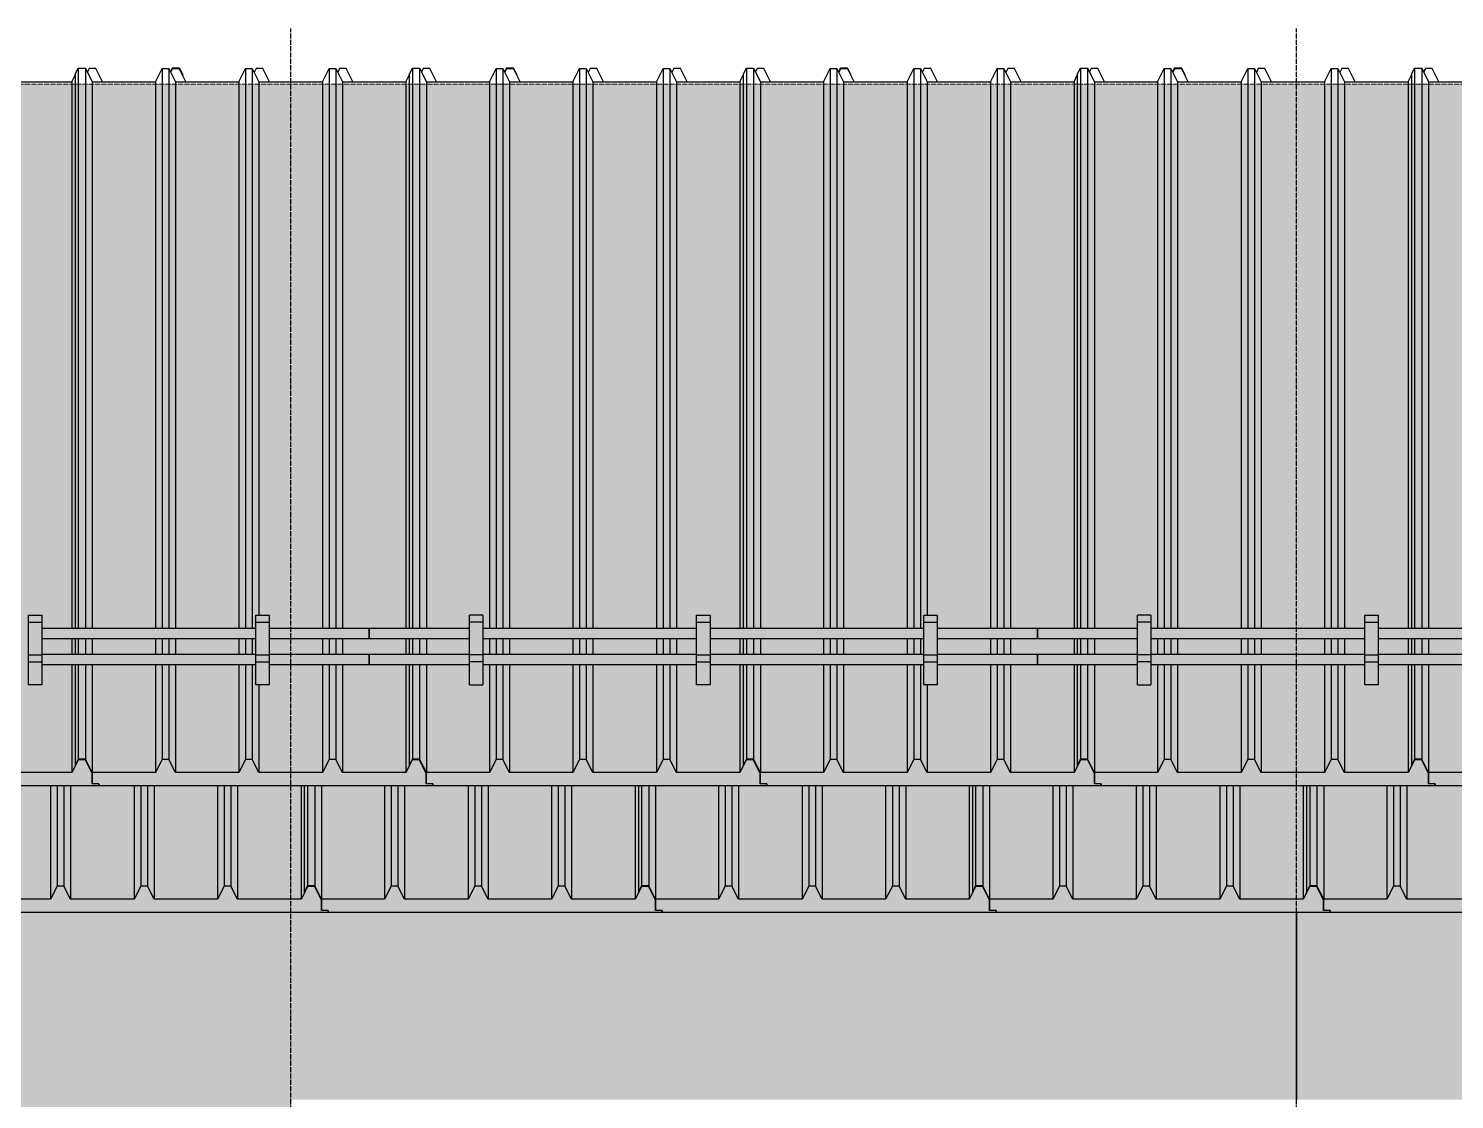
# Model space of a CAD drawing. Header units: millimetres. Extents: x 2162 to 93478, y -2737 to 52379.
# Drawn here: x 11530 to 15799, y 33668 to 36874 of the extents above; entities that cross this region are included whole.
import ezdxf

# ---------------------------------------------------------------- set-up
doc = ezdxf.new("R2010")
doc.units = ezdxf.units.MM
doc.linetypes.add('Штрихпунктир 15 х 2 х 2 мм', pattern=[19, 15, -2, 0, -2])
doc.linetypes.add('Штрихпунктирная', pattern=[30, 25, -2.25, 0.5, -2.25])
doc.layers.add('Axes', color=40, linetype='Штрихпунктирная')
doc.layers.add('Level', color=7, linetype='Continuous', lineweight=9)

msp = doc.modelspace()

# ---------------------------------------------------------------- hatches: boundary and pattern name
at = {"true_color": 0x61993b}
h = msp.add_hatch(color=85, dxfattribs=at)
h.dxf.hatch_style = 1
h.paths.add_polyline_path([(48769.5, 36707.7), (8890.8, 36707.7), (8890.8, 34609.3), (48769.5, 34609.3)])
h = msp.add_hatch(color=85, dxfattribs=at)
h.dxf.hatch_style = 1
h.paths.add_polyline_path([(16422.8, 34657.6), (5638.4, 34657.6), (5638.4, 34210.3), (16422.8, 34210.3)])
at = {"true_color": 0xecece7}
h = msp.add_hatch(color=254, dxfattribs=at)
h.dxf.hatch_style = 1
h.paths.add_polyline_path([(10820.5, 32467.6), (10820.5, 33527.7), (11830.5, 33527.7), (11830.5, 32467.6), (12315.5, 32467.6), (12315.5, 33667.6), (9377.5, 33667.6), (9377.5, 32467.6)])
h.paths.add_polyline_path([(18335.5, 33667.6), (18335.5, 34607.7), (15325.5, 34607.7), (15325.5, 33667.6)])
h.paths.add_polyline_path([(15426.6, 34228.5), (14426.6, 34228.5), (14426.6, 34234.8), (14406.6, 34234.8), (14406.6, 34266.8), (14386.1, 34306.9), (14365.6, 34306.9), (14356.3, 34288.8), (14355.6, 34289.1), (14365.1, 34307.7), (14386.6, 34307.7), (14407.1, 34267.6), (14595.8, 34267.6), (14615.8, 34306.7), (14635.8, 34306.7), (14655.8, 34267.6), (14845.8, 34267.6), (14865.8, 34306.7), (14885.8, 34306.7), (14905.8, 34267.6), (15095.8, 34267.6), (15115.8, 34306.7), (15135.8, 34306.7), (15155.8, 34267.6), (15345.8, 34267.6), (15356.6, 34288.7), (15355.6, 34289.1), (15365.1, 34307.7), (15386.6, 34307.7), (15407.1, 34267.6), (15595.8, 34267.6), (15615.8, 34306.7), (15635.8, 34306.7), (15655.8, 34267.6), (15845.8, 34267.6), (15865.8, 34306.7), (15885.8, 34306.7), (15905.8, 34267.6), (16095.8, 34267.6), (16115.8, 34306.7), (16135.8, 34306.7), (16155.8, 34267.6), (16345.8, 34267.6), (16365.8, 34306.7), (16385.8, 34306.7), (16406.6, 34266.1), (16406.6, 34574.4), (16426.6, 34574.4), (16426.6, 34234.3), (16426.6, 34228.5)])
h.paths.add_polyline_path([(15426.6, 34234.3), (15406.6, 34234.3), (15406.6, 34266.1), (15385.8, 34306.7), (15365.5, 34306.7), (15365.6, 34306.9), (15386.1, 34306.9), (15406.6, 34266.8), (15406.6, 34234.8), (15426.6, 34234.8)], flags=16)
h = msp.add_hatch(color=254, dxfattribs=at)
h.dxf.hatch_style = 1
h.paths.add_polyline_path([(11426.6, 34228.5), (10426.6, 34228.5), (9426.6, 34228.5), (9377.5, 34228.5), (9377.5, 33667.6), (12315.5, 33667.6), (12315.5, 34228.5)])
h.paths.add_polyline_path([(15325.5, 33667.6), (15325.5, 34228.5), (14426.6, 34228.5), (13426.6, 34228.5), (12426.6, 34228.5), (12315.5, 34228.5), (12315.5, 33667.6)])

# ---------------------------------------------------------------- linework, layer by layer
for p, q in [((11669.5, 36736.5), (11679, 36755.1)), ((11679, 36755.1), (11700.5, 36755.1)), ((11679, 36755.1), (11679, 35078.4)), ((11700.5, 36755.1), (11721, 36715)), ((11700.5, 36755.1), (11700.5, 35078.4)), ((11711.3, 36754.1), (11706.1, 36744.1)), ((11731.3, 36754.1), (11711.3, 36754.1)), ((11751.3, 36715), (11731.3, 36754.1)), ((11909.7, 36715), (11929.7, 36754.1)), ((11929.7, 36754.1), (11949.7, 36754.1)), ((11929.7, 36754.1), (11929.7, 35078.1)), ((11949.7, 36754.1), (11969.7, 36715)), ((11949.7, 36754.1), (11949.7, 35078.1)), ((11960.5, 36755.1), (11954.9, 36744.1)), ((11955.3, 36743.2), (11961, 36754.3)), ((11961.3, 36754.1), (11955.5, 36742.8)), ((11982, 36755.1), (11960.5, 36755.1)), ((11961, 36754.3), (11981.5, 36754.3)), ((11981.3, 36754.1), (11961.3, 36754.1)), ((12001.3, 36715), (11981.3, 36754.1)), ((11981.5, 36754.3), (11990.8, 36736.2)), ((11991.5, 36736.5), (11982, 36755.1)), ((12159.7, 36715), (12179.7, 36754.1)), ((12179.7, 36754.1), (12199.7, 36754.1)), ((12179.7, 36754.1), (12179.7, 35078.3)), ((12199.7, 36754.1), (12219.7, 36715)), ((12199.7, 36754.1), (12199.7, 35078.4)), ((12211.3, 36754.1), (12205.5, 36742.8)), ((12231.3, 36754.1), (12211.3, 36754.1)), ((12251.3, 36715), (12231.3, 36754.1)), ((12409.7, 36715), (12429.7, 36754.1)), ((12429.7, 36754.1), (12449.7, 36754.1)), ((12429.7, 36754.1), (12429.7, 35078.1)), ((12449.7, 36754.1), (12469.7, 36715)), ((12449.7, 36754.1), (12449.7, 35078.1)), ((12461.3, 36754.1), (12455.5, 36742.8)), ((12481.3, 36754.1), (12461.3, 36754.1)), ((12501.3, 36715), (12481.3, 36754.1)), ((12669.5, 36736.5), (12679, 36755.1)), ((12679, 36755.1), (12700.5, 36755.1)), ((12679, 36755.1), (12679, 35078.1)), ((12700.5, 36755.1), (12721, 36715)), ((12700.5, 36755.1), (12700.5, 35078.1)), ((12711.3, 36754.1), (12706.1, 36744.1)), ((12731.3, 36754.1), (12711.3, 36754.1)), ((12751.3, 36715), (12731.3, 36754.1)), ((12909.7, 36715), (12929.7, 36754.1)), ((12929.7, 36754.1), (12949.7, 36754.1)), ((12929.7, 36754.1), (12929.7, 35078.4)), ((12949.7, 36754.1), (12969.7, 36715)), ((12949.7, 36754.1), (12949.7, 35078.4)), ((12960.5, 36755.1), (12954.9, 36744.1)), ((12955.3, 36743.2), (12961, 36754.3)), ((12961.3, 36754.1), (12955.5, 36742.8)), ((12982, 36755.1), (12960.5, 36755.1)), ((12961, 36754.3), (12981.5, 36754.3)), ((12981.3, 36754.1), (12961.3, 36754.1)), ((13001.3, 36715), (12981.3, 36754.1)), ((12981.5, 36754.3), (12990.8, 36736.2)), ((12991.5, 36736.5), (12982, 36755.1)), ((13159.7, 36715), (13179.7, 36754.1)), ((13179.7, 36754.1), (13199.7, 36754.1)), ((13179.7, 36754.1), (13179.7, 35078.1)), ((13199.7, 36754.1), (13219.7, 36715)), ((13199.7, 36754.1), (13199.7, 35078.1)), ((13211.3, 36754.1), (13205.5, 36742.8)), ((13231.3, 36754.1), (13211.3, 36754.1)), ((13251.3, 36715), (13231.3, 36754.1)), ((13409.7, 36715), (13429.7, 36754.1)), ((13429.7, 36754.1), (13449.7, 36754.1)), ((13429.7, 36754.1), (13429.7, 35078.3)), ((13449.7, 36754.1), (13469.7, 36715)), ((13449.7, 36754.1), (13449.7, 35078.3)), ((13461.3, 36754.1), (13455.5, 36742.8)), ((13481.3, 36754.1), (13461.3, 36754.1)), ((13501.3, 36715), (13481.3, 36754.1)), ((13669.5, 36736.5), (13679, 36755.1)), ((13679, 36755.1), (13700.5, 36755.1)), ((13679, 36755.1), (13679, 35078.4)), ((13700.5, 36755.1), (13721, 36715)), ((13700.5, 36755.1), (13700.5, 35078.4)), ((13711.3, 36754.1), (13706.1, 36744.1)), ((13731.3, 36754.1), (13711.3, 36754.1)), ((13751.3, 36715), (13731.3, 36754.1)), ((13909.7, 36715), (13929.7, 36754.1)), ((13929.7, 36754.1), (13949.7, 36754.1)), ((13929.7, 36754.1), (13929.7, 35078.1)), ((13949.7, 36754.1), (13969.7, 36715)), ((13949.7, 36754.1), (13949.7, 35078.1)), ((13960.5, 36755.1), (13954.9, 36744.1)), ((13955.3, 36743.2), (13961, 36754.3)), ((13961.3, 36754.1), (13955.5, 36742.8)), ((13982, 36755.1), (13960.5, 36755.1)), ((13961, 36754.3), (13981.5, 36754.3)), ((13981.3, 36754.1), (13961.3, 36754.1)), ((14001.3, 36715), (13981.3, 36754.1)), ((13981.5, 36754.3), (13990.8, 36736.2)), ((13991.5, 36736.5), (13982, 36755.1)), ((14159.7, 36715), (14179.7, 36754.1)), ((14179.7, 36754.1), (14199.7, 36754.1)), ((14179.7, 36754.1), (14179.7, 35078.3)), ((14199.7, 36754.1), (14219.7, 36715)), ((14199.7, 36754.1), (14199.7, 35078.4)), ((14211.3, 36754.1), (14205.5, 36742.8)), ((14231.3, 36754.1), (14211.3, 36754.1)), ((14251.3, 36715), (14231.3, 36754.1)), ((14409.7, 36715), (14429.7, 36754.1)), ((14429.7, 36754.1), (14449.7, 36754.1)), ((14429.7, 36754.1), (14429.7, 35078.1)), ((14449.7, 36754.1), (14469.7, 36715)), ((14449.7, 36754.1), (14449.7, 35078.1)), ((14461.3, 36754.1), (14455.5, 36742.8)), ((14481.3, 36754.1), (14461.3, 36754.1)), ((14501.3, 36715), (14481.3, 36754.1)), ((14669.5, 36736.5), (14679, 36755.1)), ((14679, 36755.1), (14700.5, 36755.1)), ((14679, 36755.1), (14679, 35078.1)), ((14700.5, 36755.1), (14721, 36715)), ((14700.5, 36755.1), (14700.5, 35078.1)), ((14711.3, 36754.1), (14706.1, 36744.1)), ((14731.3, 36754.1), (14711.3, 36754.1)), ((14751.3, 36715), (14731.3, 36754.1)), ((14909.7, 36715), (14929.7, 36754.1)), ((14929.7, 36754.1), (14949.7, 36754.1)), ((14929.7, 36754.1), (14929.7, 35078.4)), ((14949.7, 36754.1), (14969.7, 36715)), ((14949.7, 36754.1), (14949.7, 35078.4)), ((14960.5, 36755.1), (14954.9, 36744.1)), ((14955.3, 36743.2), (14961, 36754.3)), ((14961.3, 36754.1), (14955.5, 36742.8)), ((14982, 36755.1), (14960.5, 36755.1)), ((14961, 36754.3), (14981.5, 36754.3)), ((14981.3, 36754.1), (14961.3, 36754.1)), ((15001.3, 36715), (14981.3, 36754.1)), ((14981.5, 36754.3), (14990.8, 36736.2)), ((14991.5, 36736.5), (14982, 36755.1)), ((15159.7, 36715), (15179.7, 36754.1)), ((15179.7, 36754.1), (15199.7, 36754.1)), ((15179.7, 36754.1), (15179.7, 35078.1)), ((15199.7, 36754.1), (15219.7, 36715)), ((15199.7, 36754.1), (15199.7, 35078.1)), ((15211.3, 36754.1), (15205.5, 36742.8)), ((15231.3, 36754.1), (15211.3, 36754.1)), ((15251.3, 36715), (15231.3, 36754.1)), ((15409.7, 36715), (15429.7, 36754.1)), ((15429.7, 36754.1), (15449.7, 36754.1)), ((15429.7, 36754.1), (15429.7, 35078.3)), ((15449.7, 36754.1), (15469.7, 36715)), ((15449.7, 36754.1), (15449.7, 35078.3)), ((15461.3, 36754.1), (15455.5, 36742.8)), ((15481.3, 36754.1), (15461.3, 36754.1)), ((15501.3, 36715), (15481.3, 36754.1)), ((15669.5, 36736.5), (15679, 36755.1)), ((15679, 36755.1), (15700.5, 36755.1)), ((15679, 36755.1), (15679, 35078.4)), ((15700.5, 36755.1), (15721, 36715)), ((15700.5, 36755.1), (15700.5, 35078.4)), ((15711.3, 36754.1), (15706.1, 36744.1)), ((15731.3, 36754.1), (15711.3, 36754.1)), ((15751.3, 36715), (15731.3, 36754.1)), ((11469.7, 36715), (11659.7, 36715)), ((11659.7, 36715), (11669.5, 36734.1)), ((11659.7, 36715), (11659.7, 35078.4)), ((11669.5, 36736.5), (11669.5, 35078.4)), ((11721, 36715), (11909.7, 36715)), ((11721, 36715), (11721, 35078.4)), ((11909.7, 36715), (11909.7, 35078.1)), ((11969.7, 36715), (12159.7, 36715)), ((11969.7, 36715), (11969.7, 35078.1)), ((11990.8, 36736.2), (11991.5, 36736.5)), ((11991.5, 36736.5), (11991.5, 36734.1)), ((12159.7, 36715), (12159.7, 35078.3)), ((12219.7, 36715), (12409.7, 36715)), ((12219.7, 36715), (12219.7, 35117.8)), ((12409.7, 36715), (12409.7, 35078.1)), ((12469.7, 36715), (12659.7, 36715)), ((12469.7, 36715), (12469.7, 35078.1)), ((12659.7, 36715), (12669.5, 36734.1)), ((12659.7, 36715), (12659.7, 35078.1)), ((12669.5, 36736.5), (12669.5, 35078.1)), ((12721, 36715), (12909.7, 36715)), ((12721, 36715), (12721, 35078.1)), ((12909.7, 36715), (12909.7, 35078.4)), ((12969.7, 36715), (13159.7, 36715)), ((12969.7, 36715), (12969.7, 35078.4)), ((12990.8, 36736.2), (12991.5, 36736.5)), ((12991.5, 36736.5), (12991.5, 36734.1)), ((13159.7, 36715), (13159.7, 35078.1)), ((13219.7, 36715), (13409.7, 36715)), ((13219.7, 36715), (13219.7, 35078.1)), ((13409.7, 36715), (13409.7, 35078.3)), ((13469.7, 36715), (13659.7, 36715)), ((13469.7, 36715), (13469.7, 35078.3)), ((13659.7, 36715), (13669.5, 36734.1)), ((13659.7, 36715), (13659.7, 35078.4)), ((13669.5, 36736.5), (13669.5, 35078.4)), ((13721, 36715), (13909.7, 36715)), ((13721, 36715), (13721, 35078.4)), ((13909.7, 36715), (13909.7, 35078.1)), ((13969.7, 36715), (14159.7, 36715)), ((13969.7, 36715), (13969.7, 35078.1)), ((13990.8, 36736.2), (13991.5, 36736.5)), ((13991.5, 36736.5), (13991.5, 36734.1)), ((14159.7, 36715), (14159.7, 35078.3)), ((14219.7, 36715), (14409.7, 36715)), ((14219.7, 36715), (14219.7, 35117.8)), ((14409.7, 36715), (14409.7, 35078.1)), ((14469.7, 36715), (14659.7, 36715)), ((14469.7, 36715), (14469.7, 35078.1)), ((14659.7, 36715), (14669.5, 36734.1)), ((14659.7, 36715), (14659.7, 35078.1)), ((14669.5, 36736.5), (14669.5, 35078.1)), ((14721, 36715), (14909.7, 36715)), ((14721, 36715), (14721, 35078.1)), ((14909.7, 36715), (14909.7, 35078.4)), ((14969.7, 36715), (15159.7, 36715)), ((14969.7, 36715), (14969.7, 35078.4)), ((14990.8, 36736.2), (14991.5, 36736.5)), ((14991.5, 36736.5), (14991.5, 36734.1)), ((15159.7, 36715), (15159.7, 35078.1)), ((15219.7, 36715), (15409.7, 36715)), ((15219.7, 36715), (15219.7, 35078.1)), ((15409.7, 36715), (15409.7, 35078.3)), ((15469.7, 36715), (15659.7, 36715)), ((15469.7, 36715), (15469.7, 35078.3)), ((15659.7, 36715), (15669.5, 36734.1)), ((15659.7, 36715), (15659.7, 35078.4)), ((15669.5, 36736.5), (15669.5, 35078.4)), ((15721, 36715), (15909.7, 36715)), ((15721, 36715), (15721, 35078.4)), ((11530, 35097), (11570, 35097)), ((12210, 35097), (12250, 35097)), ((12890, 35097), (12850, 35097)), ((13530, 35097), (13570, 35097)), ((14210, 35097), (14250, 35097)), ((14890, 35097), (14850, 35097)), ((15530, 35097), (15570, 35097)), ((11659.7, 35048.5), (11659.7, 35000.1)), ((11669.5, 35048.5), (11669.5, 35000.1)), ((11679, 35048.5), (11679, 35000.1)), ((11700.5, 35048.5), (11700.5, 35000.1)), ((11721, 35048.6), (11721, 35000.1)), ((11909.7, 35048.4), (11909.7, 34999.8)), ((11929.7, 35048.4), (11929.7, 34999.8)), ((11949.7, 35048.4), (11949.7, 34999.8)), ((11969.7, 35048.4), (11969.7, 34999.8)), ((12159.7, 35048.4), (12159.7, 35000.1)), ((12179.7, 35048.4), (12179.7, 35000.1)), ((12199.7, 35048.4), (12199.7, 35000.1)), ((12409.7, 35048.4), (12409.7, 34999.8)), ((12429.7, 35048.4), (12429.7, 34999.8)), ((12449.7, 35048.4), (12449.7, 34999.8)), ((12469.7, 35048.4), (12469.7, 34999.8)), ((12550, 35078.4), (12550, 35078.4)), ((12550, 35078.4), (12550, 35078.4)), ((12659.7, 35048.4), (12659.7, 34999.8)), ((12669.5, 35048.4), (12669.5, 34999.8)), ((12679, 35048.4), (12679, 34999.8)), ((12700.5, 35048.4), (12700.5, 34999.8)), ((12721, 35048.4), (12721, 34999.8)), ((12909.7, 35048.4), (12909.7, 35000.1)), ((12929.7, 35048.4), (12929.7, 35000.1)), ((12949.7, 35048.5), (12949.7, 35000.1)), ((12969.7, 35048.5), (12969.7, 35000.1)), ((13159.7, 35048.4), (13159.7, 34999.8)), ((13179.7, 35048.4), (13179.7, 34999.8)), ((13199.7, 35048.4), (13199.7, 34999.8)), ((13219.7, 35048.4), (13219.7, 34999.8)), ((13409.7, 35048.4), (13409.7, 35000.1)), ((13429.7, 35048.4), (13429.7, 35000.1)), ((13449.7, 35048.4), (13449.7, 35000.1)), ((13469.7, 35048.4), (13469.7, 35000.1)), ((13659.7, 35048.5), (13659.7, 35000.1)), ((13669.5, 35048.5), (13669.5, 35000.1)), ((13679, 35048.5), (13679, 35000.1)), ((13700.5, 35048.5), (13700.5, 35000.1)), ((13721, 35048.6), (13721, 35000.1)), ((13909.7, 35048.4), (13909.7, 34999.8)), ((13929.7, 35048.4), (13929.7, 34999.8)), ((13949.7, 35048.4), (13949.7, 34999.8)), ((13969.7, 35048.4), (13969.7, 34999.8)), ((14159.7, 35048.4), (14159.7, 35000.1)), ((14179.7, 35048.4), (14179.7, 35000.1)), ((14199.7, 35048.4), (14199.7, 35000.1)), ((14409.7, 35048.4), (14409.7, 34999.8)), ((14429.7, 35048.4), (14429.7, 34999.8)), ((14449.7, 35048.4), (14449.7, 34999.8)), ((14469.7, 35048.4), (14469.7, 34999.8)), ((14550, 35078.4), (14550, 35078.4)), ((14550, 35078.4), (14550, 35078.4)), ((14659.7, 35048.4), (14659.7, 34999.8)), ((14669.5, 35048.4), (14669.5, 34999.8)), ((14679, 35048.4), (14679, 34999.8)), ((14700.5, 35048.4), (14700.5, 34999.8)), ((14721, 35048.4), (14721, 34999.8)), ((14909.7, 35048.4), (14909.7, 35000.1)), ((14929.7, 35048.4), (14929.7, 35000.1)), ((14949.7, 35048.5), (14949.7, 35000.1)), ((14969.7, 35048.5), (14969.7, 35000.1)), ((15159.7, 35048.4), (15159.7, 34999.8)), ((15179.7, 35048.4), (15179.7, 34999.8)), ((15199.7, 35048.4), (15199.7, 34999.8)), ((15219.7, 35048.4), (15219.7, 34999.8)), ((15409.7, 35048.4), (15409.7, 35000.1)), ((15429.7, 35048.4), (15429.7, 35000.1)), ((15449.7, 35048.4), (15449.7, 35000.1)), ((15469.7, 35048.4), (15469.7, 35000.1)), ((15659.7, 35048.5), (15659.7, 35000.1)), ((15669.5, 35048.5), (15669.5, 35000.1)), ((15679, 35048.5), (15679, 35000.1)), ((15700.5, 35048.5), (15700.5, 35000.1)), ((15721, 35048.6), (15721, 35000.1)), ((11530, 34999.2), (11570, 34999.2)), ((11530, 34978.4), (11570, 34978.4)), ((11659.7, 34970.3), (11659.7, 34646.8)), ((11669.5, 34970.3), (11669.5, 34668.4)), ((11679, 34970.3), (11679, 34686.9)), ((11700.5, 34970.3), (11700.5, 34686.9)), ((11721, 34970.3), (11721, 34646.8)), ((11909.7, 34970.2), (11909.7, 34646.8)), ((11929.7, 34970.2), (11929.7, 34685.9)), ((11949.7, 34970.2), (11949.7, 34685.9)), ((11969.7, 34970.2), (11969.7, 34646.8)), ((12159.7, 34970.2), (12159.7, 34646.8)), ((12179.7, 34970.2), (12179.7, 34685.9)), ((12199.7, 34970.2), (12199.7, 34685.9)), ((12210, 34999.2), (12250, 34999.2)), ((12210, 34978.4), (12250, 34978.4)), ((12409.7, 34970.2), (12409.7, 34646.8)), ((12429.7, 34970.2), (12429.7, 34685.9)), ((12449.7, 34970.2), (12449.7, 34685.9)), ((12469.7, 34970.2), (12469.7, 34646.8)), ((12550, 35000.1), (12550, 35000.1)), ((12550, 35000.1), (12550, 35000.1)), ((12659.7, 34970.2), (12659.7, 34646.8)), ((12669.5, 34970.2), (12669.5, 34668.4)), ((12679, 34970.2), (12679, 34686.9)), ((12700.5, 34970.2), (12700.5, 34686.9)), ((12721, 34970.2), (12721, 34646.8)), ((12890, 34999.2), (12850, 34999.2)), ((12890, 34978.4), (12850, 34978.4)), ((12909.7, 34970.2), (12909.7, 34646.8)), ((12929.7, 34970.2), (12929.7, 34685.9)), ((12949.7, 34970.2), (12949.7, 34685.9)), ((12969.7, 34970.2), (12969.7, 34646.8)), ((13159.7, 34970.2), (13159.7, 34646.8)), ((13179.7, 34970.2), (13179.7, 34685.9)), ((13199.7, 34970.2), (13199.7, 34685.9)), ((13219.7, 34970.2), (13219.7, 34646.8)), ((13409.7, 34970.2), (13409.7, 34646.8)), ((13429.7, 34970.2), (13429.7, 34685.9)), ((13449.7, 34970.2), (13449.7, 34685.9)), ((13469.7, 34970.2), (13469.7, 34646.8)), ((13530, 34999.2), (13570, 34999.2)), ((13530, 34978.4), (13570, 34978.4)), ((13659.7, 34970.3), (13659.7, 34646.8)), ((13669.5, 34970.3), (13669.5, 34668.4)), ((13679, 34970.3), (13679, 34686.9)), ((13700.5, 34970.3), (13700.5, 34686.9)), ((13721, 34970.3), (13721, 34646.8)), ((13909.7, 34970.2), (13909.7, 34646.8)), ((13929.7, 34970.2), (13929.7, 34685.9)), ((13949.7, 34970.2), (13949.7, 34685.9)), ((13969.7, 34970.2), (13969.7, 34646.8)), ((14159.7, 34970.2), (14159.7, 34646.8)), ((14179.7, 34970.2), (14179.7, 34685.9)), ((14199.7, 34970.2), (14199.7, 34685.9)), ((14210, 34999.2), (14250, 34999.2)), ((14210, 34978.4), (14250, 34978.4)), ((14409.7, 34970.2), (14409.7, 34646.8)), ((14429.7, 34970.2), (14429.7, 34685.9)), ((14449.7, 34970.2), (14449.7, 34685.9)), ((14469.7, 34970.2), (14469.7, 34646.8)), ((14550, 35000.1), (14550, 35000.1)), ((14550, 35000.1), (14550, 35000.1)), ((14659.7, 34970.2), (14659.7, 34646.8)), ((14669.5, 34970.2), (14669.5, 34668.4)), ((14679, 34970.2), (14679, 34686.9)), ((14700.5, 34970.2), (14700.5, 34686.9)), ((14721, 34970.2), (14721, 34646.8)), ((14890, 34999.2), (14850, 34999.2)), ((14890, 34978.4), (14850, 34978.4)), ((14909.7, 34970.2), (14909.7, 34646.8)), ((14929.7, 34970.2), (14929.7, 34685.9)), ((14949.7, 34970.2), (14949.7, 34685.9)), ((14969.7, 34970.2), (14969.7, 34646.8)), ((15159.7, 34970.2), (15159.7, 34646.8)), ((15179.7, 34970.2), (15179.7, 34685.9)), ((15199.7, 34970.2), (15199.7, 34685.9)), ((15219.7, 34970.2), (15219.7, 34646.8)), ((15409.7, 34970.2), (15409.7, 34646.8)), ((15429.7, 34970.2), (15429.7, 34685.9)), ((15449.7, 34970.2), (15449.7, 34685.9)), ((15469.7, 34970.2), (15469.7, 34646.8)), ((15530, 34999.2), (15570, 34999.2)), ((15530, 34978.4), (15570, 34978.4)), ((15659.7, 34970.3), (15659.7, 34646.8)), ((15669.5, 34970.3), (15669.5, 34668.4)), ((15679, 34970.3), (15679, 34686.9)), ((15700.5, 34970.3), (15700.5, 34686.9)), ((15721, 34970.3), (15721, 34646.8)), ((12219.7, 34909.9), (12219.7, 34646.8)), ((14219.7, 34909.9), (14219.7, 34646.8)), ((11679.7, 34685.9), (11659.7, 34646.8)), ((11679, 34686.9), (11669.5, 34668.4)), ((11669.5, 34668.4), (11670.2, 34668)), ((11670.2, 34668), (11679.5, 34686.1)), ((11700.5, 34686.9), (11679, 34686.9)), ((11679.5, 34686.1), (11700, 34686.1)), ((11699.7, 34685.9), (11679.7, 34685.9)), ((11720.5, 34645.3), (11699.7, 34685.9)), ((11700, 34686.1), (11720.5, 34646)), ((11721, 34646.8), (11700.5, 34686.9)), ((11929.7, 34685.9), (11909.7, 34646.8)), ((11949.7, 34685.9), (11929.7, 34685.9)), ((11969.7, 34646.8), (11949.7, 34685.9)), ((12179.7, 34685.9), (12159.7, 34646.8)), ((12199.7, 34685.9), (12179.7, 34685.9)), ((12219.7, 34646.8), (12199.7, 34685.9)), ((12429.7, 34685.9), (12409.7, 34646.8)), ((12449.7, 34685.9), (12429.7, 34685.9)), ((12469.7, 34646.8), (12449.7, 34685.9)), ((12679.7, 34685.9), (12659.7, 34646.8)), ((12679, 34686.9), (12669.5, 34668.4)), ((12669.5, 34668.4), (12670.2, 34668)), ((12670.2, 34668), (12679.5, 34686.1)), ((12700.5, 34686.9), (12679, 34686.9)), ((12679.5, 34686.1), (12700, 34686.1)), ((12699.7, 34685.9), (12679.7, 34685.9)), ((12720.5, 34645.3), (12699.7, 34685.9)), ((12700, 34686.1), (12720.5, 34646)), ((12721, 34646.8), (12700.5, 34686.9)), ((12929.7, 34685.9), (12909.7, 34646.8)), ((12949.7, 34685.9), (12929.7, 34685.9)), ((12969.7, 34646.8), (12949.7, 34685.9)), ((13179.7, 34685.9), (13159.7, 34646.8)), ((13199.7, 34685.9), (13179.7, 34685.9)), ((13219.7, 34646.8), (13199.7, 34685.9)), ((13429.7, 34685.9), (13409.7, 34646.8)), ((13449.7, 34685.9), (13429.7, 34685.9)), ((13469.7, 34646.8), (13449.7, 34685.9)), ((13679.7, 34685.9), (13659.7, 34646.8)), ((13679, 34686.9), (13669.5, 34668.4)), ((13669.5, 34668.4), (13670.2, 34668)), ((13670.2, 34668), (13679.5, 34686.1)), ((13700.5, 34686.9), (13679, 34686.9)), ((13679.5, 34686.1), (13700, 34686.1)), ((13699.7, 34685.9), (13679.7, 34685.9)), ((13720.5, 34645.3), (13699.7, 34685.9)), ((13700, 34686.1), (13720.5, 34646)), ((13721, 34646.8), (13700.5, 34686.9)), ((13929.7, 34685.9), (13909.7, 34646.8)), ((13949.7, 34685.9), (13929.7, 34685.9)), ((13969.7, 34646.8), (13949.7, 34685.9)), ((14179.7, 34685.9), (14159.7, 34646.8)), ((14199.7, 34685.9), (14179.7, 34685.9)), ((14219.7, 34646.8), (14199.7, 34685.9)), ((14429.7, 34685.9), (14409.7, 34646.8)), ((14449.7, 34685.9), (14429.7, 34685.9)), ((14469.7, 34646.8), (14449.7, 34685.9)), ((14679.7, 34685.9), (14659.7, 34646.8)), ((14679, 34686.9), (14669.5, 34668.4)), ((14669.5, 34668.4), (14670.2, 34668)), ((14670.2, 34668), (14679.5, 34686.1)), ((14700.5, 34686.9), (14679, 34686.9)), ((14679.5, 34686.1), (14700, 34686.1)), ((14699.7, 34685.9), (14679.7, 34685.9)), ((14720.5, 34645.3), (14699.7, 34685.9)), ((14700, 34686.1), (14720.5, 34646)), ((14721, 34646.8), (14700.5, 34686.9)), ((14929.7, 34685.9), (14909.7, 34646.8)), ((14949.7, 34685.9), (14929.7, 34685.9)), ((14969.7, 34646.8), (14949.7, 34685.9)), ((15179.7, 34685.9), (15159.7, 34646.8)), ((15199.7, 34685.9), (15179.7, 34685.9)), ((15219.7, 34646.8), (15199.7, 34685.9)), ((15429.7, 34685.9), (15409.7, 34646.8)), ((15449.7, 34685.9), (15429.7, 34685.9)), ((15469.7, 34646.8), (15449.7, 34685.9)), ((15679.7, 34685.9), (15659.7, 34646.8)), ((15679, 34686.9), (15669.5, 34668.4)), ((15669.5, 34668.4), (15670.2, 34668)), ((15670.2, 34668), (15679.5, 34686.1)), ((15700.5, 34686.9), (15679, 34686.9)), ((15679.5, 34686.1), (15700, 34686.1)), ((15699.7, 34685.9), (15679.7, 34685.9)), ((15720.5, 34645.3), (15699.7, 34685.9)), ((15700, 34686.1), (15720.5, 34646)), ((15721, 34646.8), (15700.5, 34686.9)), ((11659.7, 34646.8), (11469.7, 34646.8)), ((11720.5, 34613.5), (11720.5, 34645.3)), ((11720.5, 34645.3), (11720.5, 34614)), ((11909.7, 34646.8), (11721, 34646.8)), ((12159.7, 34646.8), (11969.7, 34646.8)), ((12409.7, 34646.8), (12219.7, 34646.8)), ((12659.7, 34646.8), (12469.7, 34646.8)), ((12720.5, 34613.5), (12720.5, 34645.3)), ((12720.5, 34645.3), (12720.5, 34614)), ((12909.7, 34646.8), (12721, 34646.8)), ((13159.7, 34646.8), (12969.7, 34646.8)), ((13409.7, 34646.8), (13219.7, 34646.8)), ((13659.7, 34646.8), (13469.7, 34646.8)), ((13720.5, 34613.5), (13720.5, 34645.3)), ((13720.5, 34645.3), (13720.5, 34614)), ((13909.7, 34646.8), (13721, 34646.8)), ((14159.7, 34646.8), (13969.7, 34646.8)), ((14409.7, 34646.8), (14219.7, 34646.8)), ((14659.7, 34646.8), (14469.7, 34646.8)), ((14720.5, 34613.5), (14720.5, 34645.3)), ((14720.5, 34645.3), (14720.5, 34614)), ((14909.7, 34646.8), (14721, 34646.8)), ((15159.7, 34646.8), (14969.7, 34646.8)), ((15409.7, 34646.8), (15219.7, 34646.8)), ((15659.7, 34646.8), (15469.7, 34646.8)), ((15720.5, 34613.5), (15720.5, 34645.3)), ((15720.5, 34645.3), (15720.5, 34614)), ((15909.7, 34646.8), (15721, 34646.8)), ((10740.5, 34607.7), (11740.5, 34607.7)), ((11595.8, 34607.7), (11595.8, 34267.6)), ((11615.8, 34607.7), (11615.8, 34306.7)), ((11635.8, 34607.7), (11635.8, 34306.7)), ((11655.8, 34607.7), (11655.8, 34267.6)), ((11720.5, 34614), (11740.5, 34614)), ((11740.5, 34613.5), (11720.5, 34613.5)), ((11740.5, 34607.7), (11740.5, 34613.5)), ((11740.5, 34613.5), (11740.5, 34607.7)), ((11740.5, 34607.7), (12740.5, 34607.7)), ((11845.8, 34607.7), (11845.8, 34267.6)), ((11865.8, 34607.7), (11865.8, 34306.7)), ((11885.8, 34607.7), (11885.8, 34306.7)), ((11905.8, 34607.7), (11905.8, 34267.6)), ((12095.8, 34607.7), (12095.8, 34267.6)), ((12115.8, 34607.7), (12115.8, 34306.7)), ((12135.8, 34607.7), (12135.8, 34306.7)), ((12155.8, 34607.7), (12155.8, 34267.6)), ((12345.8, 34607.7), (12345.8, 34267.6)), ((12355.6, 34607.7), (12355.6, 34289.1)), ((12365.1, 34607.7), (12365.1, 34307.7)), ((12386.6, 34607.7), (12386.6, 34307.7)), ((12407.1, 34607.7), (12407.1, 34267.6)), ((12595.8, 34607.7), (12595.8, 34267.6)), ((12615.8, 34607.7), (12615.8, 34306.7)), ((12635.8, 34607.7), (12635.8, 34306.7)), ((12655.8, 34607.7), (12655.8, 34267.6)), ((12720.5, 34614), (12740.5, 34614)), ((12740.5, 34613.5), (12720.5, 34613.5)), ((12740.5, 34607.7), (12740.5, 34613.5)), ((12740.5, 34613.5), (12740.5, 34607.7)), ((12740.5, 34607.7), (13740.5, 34607.7)), ((12845.8, 34607.7), (12845.8, 34267.6)), ((12865.8, 34607.7), (12865.8, 34306.7)), ((12885.8, 34607.7), (12885.8, 34306.7)), ((12905.8, 34607.7), (12905.8, 34267.6)), ((13095.8, 34607.7), (13095.8, 34267.6)), ((13115.8, 34607.7), (13115.8, 34306.7)), ((13135.8, 34607.7), (13135.8, 34306.7)), ((13155.8, 34607.7), (13155.8, 34267.6)), ((13345.8, 34607.7), (13345.8, 34267.6)), ((13355.6, 34607.7), (13355.6, 34289.1)), ((13365.1, 34607.7), (13365.1, 34307.7)), ((13386.6, 34607.7), (13386.6, 34307.7)), ((13407.1, 34607.7), (13407.1, 34267.6)), ((13595.8, 34607.7), (13595.8, 34267.6)), ((13615.8, 34607.7), (13615.8, 34306.7)), ((13635.8, 34607.7), (13635.8, 34306.7)), ((13655.8, 34607.7), (13655.8, 34267.6)), ((13720.5, 34614), (13740.5, 34614)), ((13740.5, 34613.5), (13720.5, 34613.5)), ((13740.5, 34607.7), (13740.5, 34613.5)), ((13740.5, 34613.5), (13740.5, 34607.7)), ((13740.5, 34607.7), (14740.5, 34607.7)), ((13845.8, 34607.7), (13845.8, 34267.6)), ((13865.8, 34607.7), (13865.8, 34306.7)), ((13885.8, 34607.7), (13885.8, 34306.7)), ((13905.8, 34607.7), (13905.8, 34267.6)), ((14095.8, 34607.7), (14095.8, 34267.6)), ((14115.8, 34607.7), (14115.8, 34306.7)), ((14135.8, 34607.7), (14135.8, 34306.7)), ((14155.8, 34607.7), (14155.8, 34267.6)), ((14345.8, 34607.7), (14345.8, 34267.6)), ((14355.6, 34607.7), (14355.6, 34289.1)), ((14365.1, 34607.7), (14365.1, 34307.7)), ((14386.6, 34607.7), (14386.6, 34307.7)), ((14407.1, 34607.7), (14407.1, 34267.6)), ((14595.8, 34607.7), (14595.8, 34267.6)), ((14615.8, 34607.7), (14615.8, 34306.7)), ((14635.8, 34607.7), (14635.8, 34306.7)), ((14655.8, 34607.7), (14655.8, 34267.6)), ((14720.5, 34614), (14740.5, 34614)), ((14740.5, 34613.5), (14720.5, 34613.5)), ((14740.5, 34607.7), (14740.5, 34613.5)), ((14740.5, 34613.5), (14740.5, 34607.7)), ((14740.5, 34607.7), (15740.5, 34607.7)), ((14845.8, 34607.7), (14845.8, 34267.6)), ((14865.8, 34607.7), (14865.8, 34306.7)), ((14885.8, 34607.7), (14885.8, 34306.7)), ((14905.8, 34607.7), (14905.8, 34267.6)), ((15095.8, 34607.7), (15095.8, 34267.6)), ((15115.8, 34607.7), (15115.8, 34306.7)), ((15135.8, 34607.7), (15135.8, 34306.7)), ((15155.8, 34607.7), (15155.8, 34267.6)), ((15345.8, 34607.7), (15345.8, 34267.6)), ((15355.6, 34607.7), (15355.6, 34289.1)), ((15365.1, 34607.7), (15365.1, 34307.7)), ((15386.6, 34607.7), (15386.6, 34307.7)), ((15407.1, 34607.7), (15407.1, 34267.6)), ((15595.8, 34607.7), (15595.8, 34267.6)), ((15615.8, 34607.7), (15615.8, 34306.7)), ((15635.8, 34607.7), (15635.8, 34306.7)), ((15655.8, 34607.7), (15655.8, 34267.6)), ((15720.5, 34614), (15740.5, 34614)), ((15740.5, 34613.5), (15720.5, 34613.5)), ((15740.5, 34607.7), (15740.5, 34613.5)), ((15740.5, 34613.5), (15740.5, 34607.7)), ((15740.5, 34607.7), (16740.5, 34607.7)), ((11615.8, 34306.7), (11595.8, 34267.6)), ((11635.8, 34306.7), (11615.8, 34306.7)), ((11655.8, 34267.6), (11635.8, 34306.7)), ((11865.8, 34306.7), (11845.8, 34267.6)), ((11885.8, 34306.7), (11865.8, 34306.7)), ((11905.8, 34267.6), (11885.8, 34306.7)), ((12115.8, 34306.7), (12095.8, 34267.6)), ((12135.8, 34306.7), (12115.8, 34306.7)), ((12155.8, 34267.6), (12135.8, 34306.7)), ((12365.8, 34306.7), (12345.8, 34267.6)), ((12365.1, 34307.7), (12355.6, 34289.1)), ((12355.6, 34289.1), (12356.3, 34288.8)), ((12356.3, 34288.8), (12365.6, 34306.9)), ((12386.6, 34307.7), (12365.1, 34307.7)), ((12365.6, 34306.9), (12386.1, 34306.9)), ((12385.8, 34306.7), (12365.8, 34306.7)), ((12406.6, 34266.1), (12385.8, 34306.7)), ((12386.1, 34306.9), (12406.6, 34266.8)), ((12407.1, 34267.6), (12386.6, 34307.7)), ((12615.8, 34306.7), (12595.8, 34267.6)), ((12635.8, 34306.7), (12615.8, 34306.7)), ((12655.8, 34267.6), (12635.8, 34306.7)), ((12865.8, 34306.7), (12845.8, 34267.6)), ((12885.8, 34306.7), (12865.8, 34306.7)), ((12905.8, 34267.6), (12885.8, 34306.7)), ((13115.8, 34306.7), (13095.8, 34267.6)), ((13135.8, 34306.7), (13115.8, 34306.7)), ((13155.8, 34267.6), (13135.8, 34306.7)), ((13365.8, 34306.7), (13345.8, 34267.6)), ((13365.1, 34307.7), (13355.6, 34289.1)), ((13355.6, 34289.1), (13356.3, 34288.8)), ((13356.3, 34288.8), (13365.6, 34306.9)), ((13386.6, 34307.7), (13365.1, 34307.7)), ((13365.6, 34306.9), (13386.1, 34306.9)), ((13385.8, 34306.7), (13365.8, 34306.7)), ((13406.6, 34266.1), (13385.8, 34306.7)), ((13386.1, 34306.9), (13406.6, 34266.8)), ((13407.1, 34267.6), (13386.6, 34307.7)), ((13615.8, 34306.7), (13595.8, 34267.6)), ((13635.8, 34306.7), (13615.8, 34306.7)), ((13655.8, 34267.6), (13635.8, 34306.7)), ((13865.8, 34306.7), (13845.8, 34267.6)), ((13885.8, 34306.7), (13865.8, 34306.7)), ((13905.8, 34267.6), (13885.8, 34306.7)), ((14115.8, 34306.7), (14095.8, 34267.6)), ((14135.8, 34306.7), (14115.8, 34306.7)), ((14155.8, 34267.6), (14135.8, 34306.7)), ((14365.8, 34306.7), (14345.8, 34267.6)), ((14365.1, 34307.7), (14355.6, 34289.1)), ((14355.6, 34289.1), (14356.3, 34288.8)), ((14356.3, 34288.8), (14365.6, 34306.9)), ((14386.6, 34307.7), (14365.1, 34307.7)), ((14365.6, 34306.9), (14386.1, 34306.9)), ((14385.8, 34306.7), (14365.8, 34306.7)), ((14406.6, 34266.1), (14385.8, 34306.7)), ((14386.1, 34306.9), (14406.6, 34266.8)), ((14407.1, 34267.6), (14386.6, 34307.7)), ((14615.8, 34306.7), (14595.8, 34267.6)), ((14635.8, 34306.7), (14615.8, 34306.7)), ((14655.8, 34267.6), (14635.8, 34306.7)), ((14865.8, 34306.7), (14845.8, 34267.6)), ((14885.8, 34306.7), (14865.8, 34306.7)), ((14905.8, 34267.6), (14885.8, 34306.7)), ((15115.8, 34306.7), (15095.8, 34267.6)), ((15135.8, 34306.7), (15115.8, 34306.7)), ((15155.8, 34267.6), (15135.8, 34306.7)), ((15365.8, 34306.7), (15345.8, 34267.6)), ((15365.1, 34307.7), (15355.6, 34289.1)), ((15355.6, 34289.1), (15356.3, 34288.8)), ((15356.3, 34288.8), (15365.6, 34306.9)), ((15386.6, 34307.7), (15365.1, 34307.7)), ((15365.6, 34306.9), (15386.1, 34306.9)), ((15385.8, 34306.7), (15365.8, 34306.7)), ((15406.6, 34266.1), (15385.8, 34306.7)), ((15386.1, 34306.9), (15406.6, 34266.8)), ((15407.1, 34267.6), (15386.6, 34307.7)), ((15615.8, 34306.7), (15595.8, 34267.6)), ((15635.8, 34306.7), (15615.8, 34306.7)), ((15655.8, 34267.6), (15635.8, 34306.7)), ((11595.8, 34267.6), (11407.1, 34267.6)), ((11845.8, 34267.6), (11655.8, 34267.6)), ((12095.8, 34267.6), (11905.8, 34267.6)), ((12345.8, 34267.6), (12155.8, 34267.6)), ((12406.6, 34234.3), (12406.6, 34266.1)), ((12406.6, 34266.1), (12406.6, 34234.8)), ((12406.6, 34234.8), (12426.6, 34234.8)), ((12426.6, 34234.3), (12406.6, 34234.3)), ((12595.8, 34267.6), (12407.1, 34267.6)), ((12426.6, 34228.5), (12426.6, 34234.3)), ((12426.6, 34234.3), (12426.6, 34228.5)), ((12845.8, 34267.6), (12655.8, 34267.6)), ((13095.8, 34267.6), (12905.8, 34267.6)), ((13345.8, 34267.6), (13155.8, 34267.6)), ((13406.6, 34234.3), (13406.6, 34266.1)), ((13406.6, 34266.1), (13406.6, 34234.8)), ((13406.6, 34234.8), (13426.6, 34234.8)), ((13426.6, 34234.3), (13406.6, 34234.3)), ((13595.8, 34267.6), (13407.1, 34267.6)), ((13426.6, 34228.5), (13426.6, 34234.3)), ((13426.6, 34234.3), (13426.6, 34228.5)), ((13845.8, 34267.6), (13655.8, 34267.6)), ((14095.8, 34267.6), (13905.8, 34267.6)), ((14345.8, 34267.6), (14155.8, 34267.6)), ((14406.6, 34234.3), (14406.6, 34266.1)), ((14406.6, 34266.1), (14406.6, 34234.8)), ((14406.6, 34234.8), (14426.6, 34234.8)), ((14426.6, 34234.3), (14406.6, 34234.3)), ((14595.8, 34267.6), (14407.1, 34267.6)), ((14426.6, 34228.5), (14426.6, 34234.3)), ((14426.6, 34234.3), (14426.6, 34228.5)), ((14845.8, 34267.6), (14655.8, 34267.6)), ((15095.8, 34267.6), (14905.8, 34267.6)), ((15345.8, 34267.6), (15155.8, 34267.6)), ((15406.6, 34234.3), (15406.6, 34266.1)), ((15406.6, 34266.1), (15406.6, 34234.8)), ((15406.6, 34234.8), (15426.6, 34234.8)), ((15426.6, 34234.3), (15406.6, 34234.3)), ((15595.8, 34267.6), (15407.1, 34267.6)), ((15426.6, 34228.5), (15426.6, 34234.3)), ((15426.6, 34234.3), (15426.6, 34228.5)), ((15845.8, 34267.6), (15655.8, 34267.6)), ((11426.6, 34228.5), (12426.6, 34228.5)), ((12426.6, 34228.5), (13426.6, 34228.5)), ((13426.6, 34228.5), (14426.6, 34228.5)), ((14426.6, 34228.5), (15426.6, 34228.5)), ((15325.5, 34228.5), (15325.5, 33667.6)), ((15325.5, 33667.6), (15325.5, 34228.5)), ((15426.6, 34228.5), (16426.6, 34228.5))]:
    msp.add_line(p, q)
at = {"color": 0}
for p, q in [((11530, 35097), (11530, 35117.8)), ((11530, 35117.8), (11570, 35117.8)), ((11530, 34999.2), (11530, 35097)), ((11570, 35117.8), (11570, 35097)), ((11570, 35097), (11570, 34999.2)), ((12210, 35097), (12210, 35117.8)), ((12210, 35117.8), (12250, 35117.8)), ((12210, 34999.2), (12210, 35097)), ((12250, 35117.8), (12250, 35097)), ((12250, 35097), (12250, 34999.2)), ((12850, 35097), (12850, 35117.8)), ((12890, 35117.8), (12850, 35117.8)), ((12850, 34999.2), (12850, 35097)), ((12890, 35117.8), (12890, 35097)), ((12890, 35097), (12890, 34999.2)), ((13530, 35097), (13530, 35117.8)), ((13530, 35117.8), (13570, 35117.8)), ((13530, 34999.2), (13530, 35097)), ((13570, 35117.8), (13570, 35097)), ((13570, 35097), (13570, 34999.2)), ((14210, 35097), (14210, 35117.8)), ((14210, 35117.8), (14250, 35117.8)), ((14210, 34999.2), (14210, 35097)), ((14250, 35117.8), (14250, 35097)), ((14250, 35097), (14250, 34999.2)), ((14850, 35097), (14850, 35117.8)), ((14890, 35117.8), (14850, 35117.8)), ((14850, 34999.2), (14850, 35097)), ((14890, 35117.8), (14890, 35097)), ((14890, 35097), (14890, 34999.2)), ((15530, 35097), (15530, 35117.8)), ((15530, 35117.8), (15570, 35117.8)), ((15530, 34999.2), (15530, 35097)), ((15570, 35117.8), (15570, 35097)), ((15570, 35097), (15570, 34999.2)), ((12210, 35078.4), (11570, 35078.4)), ((11570, 35048.4), (12210, 35048.4)), ((12550, 35078.4), (12250, 35078.4)), ((12250, 35048.4), (12550, 35048.4)), ((12850, 35078.4), (12550, 35078.4)), ((12550, 35060.3), (12550, 35078.4)), ((12550, 35078.4), (12550, 35060.3)), ((12550, 35048.4), (12550, 35060.3)), ((12550, 35060.3), (12550, 35048.4)), ((12550, 35048.4), (12850, 35048.4)), ((13530, 35078.4), (12890, 35078.4)), ((12890, 35048.4), (13530, 35048.4)), ((14210, 35078.4), (13570, 35078.4)), ((13570, 35048.4), (14210, 35048.4)), ((14550, 35078.4), (14250, 35078.4)), ((14250, 35048.4), (14550, 35048.4)), ((14850, 35078.4), (14550, 35078.4)), ((14550, 35060.3), (14550, 35078.4)), ((14550, 35078.4), (14550, 35060.3)), ((14550, 35048.4), (14550, 35060.3)), ((14550, 35060.3), (14550, 35048.4)), ((14550, 35048.4), (14850, 35048.4)), ((15530, 35078.4), (14890, 35078.4)), ((14890, 35048.4), (15530, 35048.4)), ((16210, 35078.4), (15570, 35078.4)), ((15570, 35048.4), (16210, 35048.4)), ((11530, 34978.4), (11530, 34999.2)), ((11530, 34909.9), (11530, 34978.4)), ((12210, 35000.1), (11570, 35000.1)), ((11570, 34999.2), (11570, 34978.4)), ((11570, 34978.4), (11570, 34909.9)), ((11570, 34970.1), (12210, 34970.1)), ((12210, 34978.4), (12210, 34999.2)), ((12210, 34909.9), (12210, 34978.4)), ((12550, 35000.1), (12250, 35000.1)), ((12250, 34999.2), (12250, 34978.4)), ((12250, 34978.4), (12250, 34909.9)), ((12250, 34970.1), (12550, 34970.1)), ((12850, 35000.1), (12550, 35000.1)), ((12550, 34982), (12550, 35000.1)), ((12550, 35000.1), (12550, 34982)), ((12550, 34970.1), (12550, 34982)), ((12550, 34982), (12550, 34970.1)), ((12550, 34970.1), (12850, 34970.1)), ((12850, 34978.4), (12850, 34999.2)), ((12850, 34909.9), (12850, 34978.4)), ((13530, 35000.1), (12890, 35000.1)), ((12890, 34999.2), (12890, 34978.4)), ((12890, 34978.4), (12890, 34909.9)), ((12890, 34970.1), (13530, 34970.1)), ((13530, 34978.4), (13530, 34999.2)), ((13530, 34909.9), (13530, 34978.4)), ((14210, 35000.1), (13570, 35000.1)), ((13570, 34999.2), (13570, 34978.4)), ((13570, 34978.4), (13570, 34909.9)), ((13570, 34970.1), (14210, 34970.1)), ((14210, 34978.4), (14210, 34999.2)), ((14210, 34909.9), (14210, 34978.4)), ((14550, 35000.1), (14250, 35000.1)), ((14250, 34999.2), (14250, 34978.4)), ((14250, 34978.4), (14250, 34909.9)), ((14250, 34970.1), (14550, 34970.1)), ((14850, 35000.1), (14550, 35000.1)), ((14550, 34982), (14550, 35000.1)), ((14550, 35000.1), (14550, 34982)), ((14550, 34970.1), (14550, 34982)), ((14550, 34982), (14550, 34970.1)), ((14550, 34970.1), (14850, 34970.1)), ((14850, 34978.4), (14850, 34999.2)), ((14850, 34909.9), (14850, 34978.4)), ((15530, 35000.1), (14890, 35000.1)), ((14890, 34999.2), (14890, 34978.4)), ((14890, 34978.4), (14890, 34909.9)), ((14890, 34970.1), (15530, 34970.1)), ((15530, 34978.4), (15530, 34999.2)), ((15530, 34909.9), (15530, 34978.4)), ((16210, 35000.1), (15570, 35000.1)), ((15570, 34999.2), (15570, 34978.4)), ((15570, 34978.4), (15570, 34909.9)), ((15570, 34970.1), (16210, 34970.1)), ((11570, 34909.9), (11530, 34909.9)), ((12250, 34909.9), (12210, 34909.9)), ((12850, 34909.9), (12890, 34909.9)), ((13570, 34909.9), (13530, 34909.9)), ((14250, 34909.9), (14210, 34909.9)), ((14850, 34909.9), (14890, 34909.9)), ((15570, 34909.9), (15530, 34909.9))]:
    msp.add_line(p, q, dxfattribs=at)
at = {"layer": 'Axes', "linetype": 'Штрихпунктир 15 х 2 х 2 мм'}
for p, q in [((12315.5, 28058.5), (12315.5, 36874.2)), ((15325.5, 28058.5), (15325.5, 36874.2))]:
    msp.add_line(p, q, dxfattribs=at)
at = {"layer": 'Level', "linetype": 'Штрихпунктир 15 х 2 х 2 мм'}
for p, q in [((9494.9, 36707.7), (49857.3, 36707.7)), ((9494.9, 34607.7), (61138.6, 34607.7))]:
    msp.add_line(p, q, dxfattribs=at)

doc.saveas('drawing.dxf')
